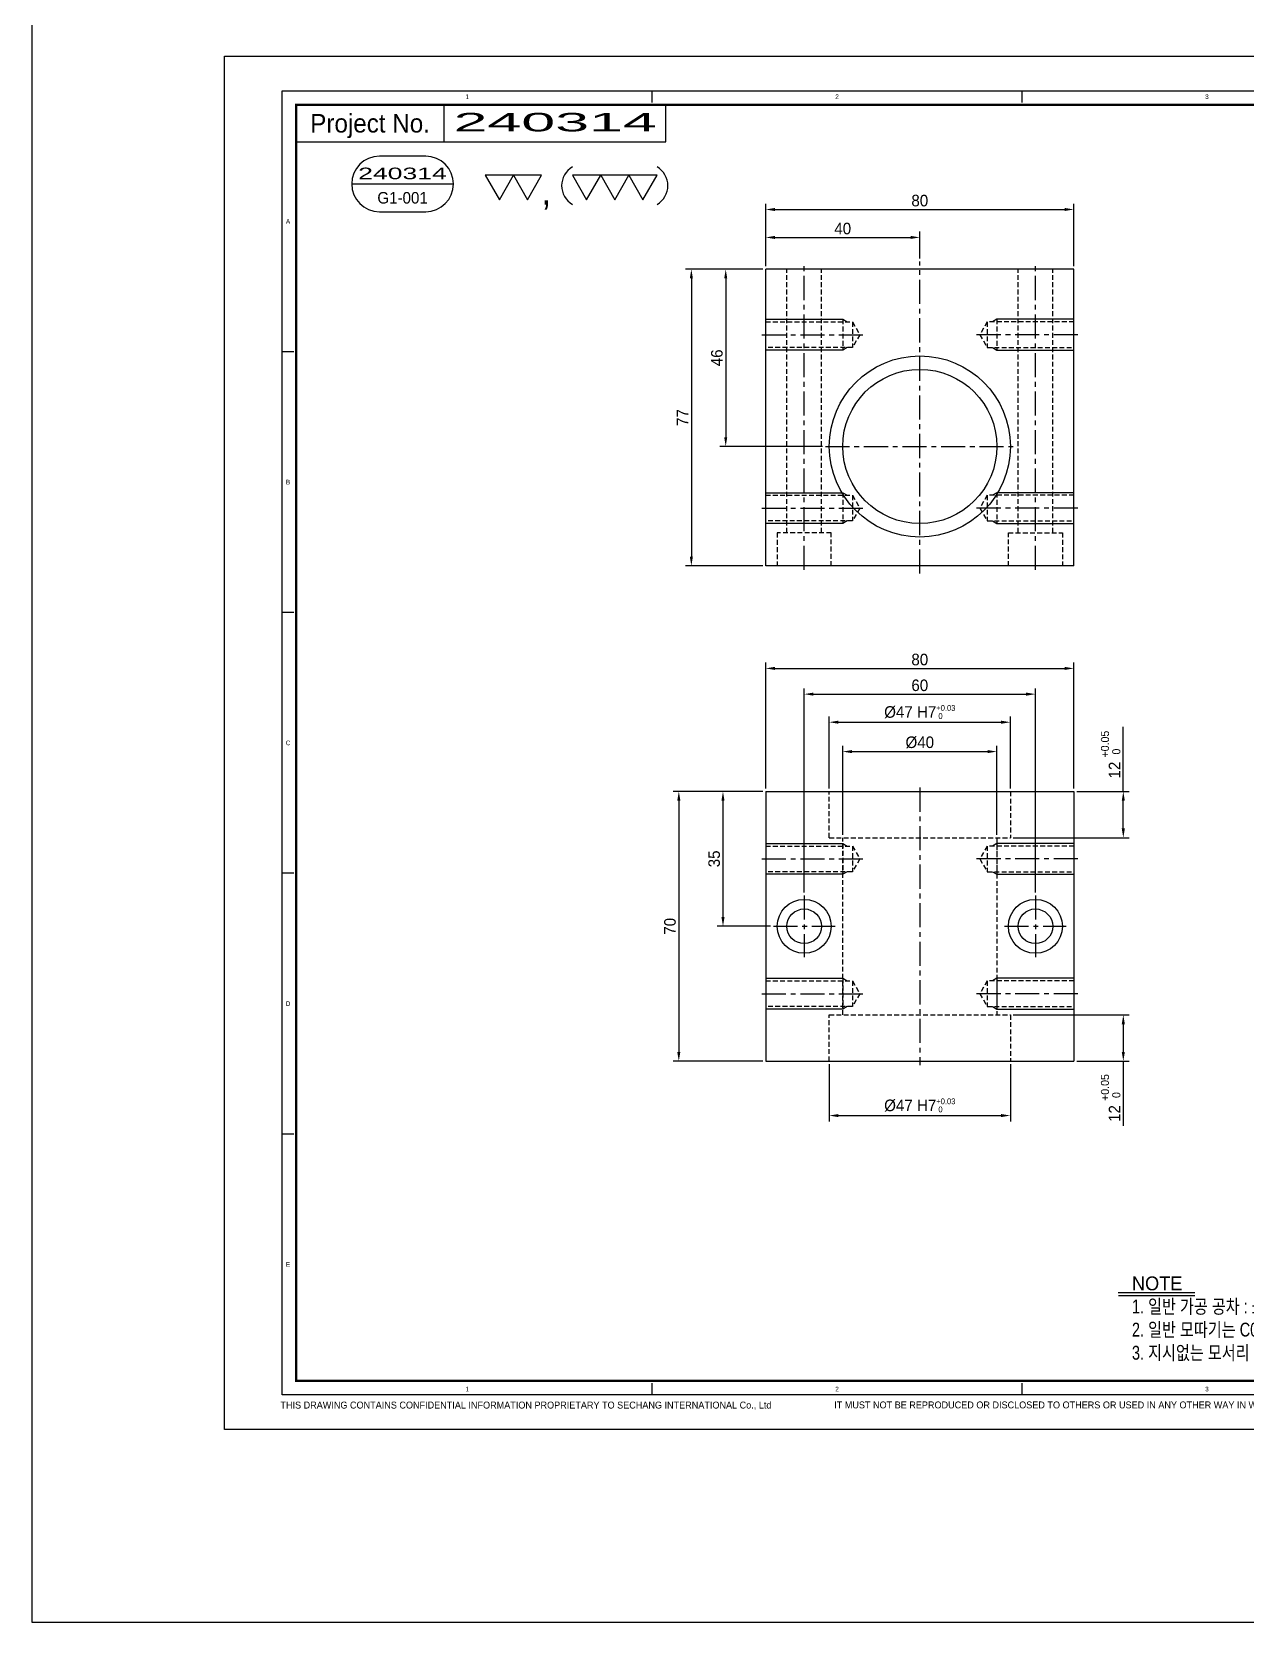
# Model space of a CAD drawing. Header units: inches. Extents: x 0 to 77285, y -118 to 40065.
# Drawn here: x 71242.2 to 71557.7, y 14172.4 to 14585.1 of the extents above; entities that cross this region are included whole.
import ezdxf
from ezdxf.enums import TextEntityAlignment as Align

# ---------------------------------------------------------------- set-up
doc = ezdxf.new("R2010")
doc.units = ezdxf.units.IN
doc.header["$LTSCALE"] = 5
doc.header["$MEASUREMENT"] = 0
for name, pattern in [('CENTER', [2, 1.25, -0.25, 0.25, -0.25]), ('HIDDEN', [0.375, 0.25, -0.125]), ('PHANTOM', [2.5, 1.25, -0.25, 0.25, -0.25, 0.25, -0.25])]:
    doc.linetypes.add(name, pattern=pattern)
for name, color, linetype in [('11', 1, 'CENTER'), ('22', 2, 'HIDDEN'), ('44', 4, 'Continuous'), ('55', 5, 'Continuous'), ('66', 6, 'PHANTOM'), ('77', 40, 'HIDDEN'), ('99', 181, 'Continuous'), ('A', 8, 'Continuous'), ('B', 123, 'Continuous'), ('D', 3, 'Continuous'), ('G', 231, 'Continuous'), ('T', 3, 'Continuous'), ('VV', 1, 'Continuous'), ('Y', 60, 'Continuous')]:
    doc.layers.add(name, color=color, linetype=linetype)
doc.layers.add('33', color=3, linetype='PHANTOM', lineweight=9)
doc.layers.add('88', color=35, linetype='Continuous', lineweight=5)
doc.styles.add('SCI', font='')
doc.styles.get('SCI').set_extended_font_data('Gulim')
doc.dimstyles.new('SCH', dxfattribs={"dimtxt": 2.5, "dimasz": 2, "dimexe": 1.25, "dimexo": 0.625, "dimtad": 1, "dimdec": 8, "dimtxsty": 'SCI', "dimcen": 2.5, "dimclrd": 4, "dimclre": 4, "dimclrt": 7, "dimadec": 8, "dimazin": 2, "dimtfac": 1, "dimtdec": 8, "dimtmove": 0, "dimatfit": 3, "dimfxl": 1, "dimarcsym": 0})

# ---------------------------------------------------------------- blocks, each defined once
blk = doc.blocks.new('J2')
for p, q in [((0, 2.25), (-2.6, 2.25)), ((-2.6, 2.25), (-1.3, 0)), ((-1.3, 0), (0, 2.25)), ((2.6, 2.25), (0, 2.25)), ((0, 2.25), (1.3, 0)), ((1.3, 0), (2.6, 2.25))]:
    blk.add_line(p, q)
blk = doc.blocks.new('J3')
for p, q in [((-3.9, 2.25), (-2.6, 0)), ((-1.3, 2.25), (-3.9, 2.25)), ((-2.6, 0), (-1.3, 2.25)), ((-1.3, 2.25), (0, 0)), ((1.3, 2.25), (-1.3, 2.25)), ((0, 0), (1.3, 2.25)), ((1.3, 2.25), (2.6, 0)), ((3.9, 2.25), (1.3, 2.25)), ((2.6, 0), (3.9, 2.25))]:
    blk.add_line(p, q)
blk = doc.blocks.new('A$C645fd8c3')
at = {"linetype": 'Continuous'}
h = blk.add_hatch(dxfattribs=at)
h.set_pattern_fill('ANSI31', color=5, scale=0.563055, style=0)
h.set_pattern_definition([(45, (-482.600826, -378.99261), (-0.04976753, 0.04976753), [])])
h.paths.add_polyline_path([(259.73, -279.27), (259.73, -276.17), (258.74, -276.17), (256.35, -278.56), (253.96, -276.17), (252.97, -276.17), (252.97, -279.27)])
h.paths.add_polyline_path([(252.97, -279.83), (252.97, -282.93), (259.73, -282.93), (259.73, -279.83)])
at = {"color": 2}
for p, q in [((12.5, -289.5), (12.5, -7.5)), ((12.5, -7.5), (412.5, -7.5)), ((92.5, -10), (92.5, -7.5)), ((172.5, -10), (172.5, -7.5)), ((252.5, -10), (252.5, -7.5)), ((332.5, -10), (332.5, -7.5)), ((412.5, -7.5), (412.5, -289.5)), ((15, -63.9), (12.5, -63.9)), ((412.5, -63.9), (410, -63.9)), ((15, -120.3), (12.5, -120.3)), ((412.5, -120.3), (410, -120.3)), ((15, -176.7), (12.5, -176.7)), ((412.5, -176.7), (410, -176.7)), ((15, -233.1), (12.5, -233.1)), ((412.5, -233.1), (410, -233.1)), ((92.5, -289.5), (92.5, -287)), ((172.5, -289.5), (172.5, -287)), ((252.5, -289.5), (252.5, -287)), ((332.5, -289.5), (332.5, -287)), ((412.5, -289.5), (12.5, -289.5))]:
    blk.add_line(p, q, dxfattribs=at)
at = {"color": 40}
for p, q in [((47.5, -18.5), (47.5, -10.5)), ((95.5, -18.5), (95.5, -10.5))]:
    blk.add_line(p, q, dxfattribs=at)
at = {"color": 7, "linetype": 'Continuous'}
blk.add_line((27.52, -27.62), (49.52, -27.62), dxfattribs=at)
for p, q in [((409.5, -244.5), (249.5, -244.5)), ((249.5, -244.5), (249.5, -251.5)), ((249.5, -286.5), (249.5, -251.5)), ((409.5, -251.5), (249.5, -251.5)), ((409.5, -258.5), (249.5, -258.5)), ((316.5, -258.5), (316.5, -286.5)), ((316.5, -261.5), (274.5, -261.5)), ((316.5, -267), (274.5, -267)), ((415.59, -275.4), (419.2, -275.4))]:
    blk.add_line(p, q)
at = {"color": 3}
for p, q in [((263.5, -251.5), (263.5, -244.5)), ((304.5, -251.5), (304.5, -244.5)), ((345.5, -251.5), (345.5, -244.5)), ((355.5, -251.5), (355.5, -244.5)), ((375.5, -251.5), (375.5, -244.5)), ((263.5, -258.5), (263.5, -251.5)), ((304.5, -258.5), (304.5, -251.5)), ((345.5, -258.5), (345.5, -251.5)), ((355.5, -258.5), (355.5, -251.5)), ((375.5, -258.5), (375.5, -251.5)), ((274.5, -258.5), (274.5, -272.5)), ((288.5, -258.5), (288.5, -272.5)), ((302.5, -258.5), (302.5, -272.5)), ((333.5, -258.5), (333.5, -286.5)), ((274.5, -265.5), (249.5, -265.5)), ((409.58, -265.5), (316.5, -265.5)), ((409.5, -272.5), (249.5, -272.5)), ((409.58, -279.5), (316.5, -279.5))]:
    blk.add_line(p, q, dxfattribs=at)
at = {"color": 5, "linetype": 'Continuous'}
for p, q in [((252.97, -276.17), (252.97, -279.27)), ((253.96, -276.17), (252.97, -276.17)), ((253.96, -276.17), (256.35, -278.56)), ((258.74, -276.17), (256.35, -278.56)), ((259.73, -276.17), (258.74, -276.17)), ((259.73, -279.27), (259.73, -276.17)), ((259.73, -279.27), (252.97, -279.27)), ((252.97, -279.83), (252.97, -282.93)), ((259.73, -279.83), (252.97, -279.83)), ((259.73, -282.93), (259.73, -279.83)), ((252.97, -282.93), (259.73, -282.93))]:
    blk.add_line(p, q, dxfattribs=at)
at = {"color": 40, "const_width": 0.5}
blk.add_lwpolyline([(15.5, -286.5), (15.5, -10.5), (409.5, -10.5), (409.5, -286.5)], close=True, dxfattribs=at)
at = {"color": 40}
blk.add_lwpolyline([(15.5, -18.5), (95.5, -18.5)], dxfattribs=at)
blk.add_lwpolyline([(33.52, -21.62, 1), (33.52, -33.62), (43.52, -33.62, 1), (43.52, -21.62)], format="xyb", close=True)
at = {"const_width": 0.257}
blk.add_lwpolyline([(193.31, -268.04), (209.91, -268.04)], dxfattribs=at)
at = {"color": 3}
blk.add_lwpolyline([(193.31, -267.35), (209.91, -267.35)], dxfattribs=at)
for centre, start, end in [((77.61, -27.99), 120, 240), ((91.22, -27.99), 300, 60)]:
    blk.add_arc(centre, 4.69, start, end)
at = {"layer": '11'}
blk.add_line((415.59, -276.4), (419.2, -276.4), dxfattribs=at)
at = {"layer": '22'}
blk.add_line((415.59, -277.4), (419.2, -277.4), dxfattribs=at)
at = {"layer": '33'}
blk.add_line((415.59, -278.4), (419.2, -278.4), dxfattribs=at)
at = {"layer": '44'}
blk.add_line((415.59, -279.4), (419.2, -279.4), dxfattribs=at)
at = {"layer": '55'}
blk.add_line((415.59, -280.4), (419.2, -280.4), dxfattribs=at)
at = {"layer": '66'}
blk.add_line((415.59, -281.4), (419.2, -281.4), dxfattribs=at)
at = {"layer": '77'}
blk.add_line((415.59, -282.4), (419.2, -282.4), dxfattribs=at)
at = {"layer": '88'}
blk.add_line((415.59, -283.4), (419.2, -283.4), dxfattribs=at)
at = {"layer": '99'}
blk.add_line((415.59, -284.4), (419.2, -284.4), dxfattribs=at)
at = {"layer": 'A'}
blk.add_line((415.59, -285.4), (419.2, -285.4), dxfattribs=at)
at = {"layer": 'B'}
blk.add_line((415.59, -286.4), (419.2, -286.4), dxfattribs=at)
at = {"layer": 'D'}
blk.add_line((415.59, -287.4), (419.2, -287.4), dxfattribs=at)
at = {"layer": 'Defpoints', "color": 1}
blk.add_lwpolyline([(0, -297), (0, 0), (420, 0), (420, -297)], close=True, dxfattribs=at)
at = {"layer": 'G'}
blk.add_line((415.59, -288.4), (419.2, -288.4), dxfattribs=at)
at = {"layer": 'T'}
for p, q in [((394.5, -272.5), (394.5, -286.5)), ((415.59, -289.4), (419.2, -289.4))]:
    blk.add_line(p, q, dxfattribs=at)
at = {"layer": 'VV'}
blk.add_line((415.59, -291.4), (419.2, -291.4), dxfattribs=at)
at = {"layer": 'Y'}
blk.add_line((415.59, -290.4), (419.2, -290.4), dxfattribs=at)
at = {"xscale": 2.34375, "yscale": 2.34375, "zscale": 2.34375}
for name, p in [('J2', (62.5, -31.03)), ('J3', (84.42, -31.03))]:
    blk.add_blockref(name, p, dxfattribs=at)
at = {"color": 2, "style": 'SCI'}
for s, p in [('1', (52.5, -8.75)), ('2', (132.5, -8.75)), ('3', (212.5, -8.75)), ('4', (292.5, -8.75)), ('5', (372.5, -8.75)), ('A', (13.75, -35.7)), ('A', (411.25, -35.7)), ('B', (13.75, -92.1)), ('B', (411.25, -92.1)), ('C', (13.75, -148.5)), ('C', (411.25, -148.5)), ('D', (13.75, -204.9)), ('D', (411.25, -204.9)), ('E', (13.75, -261.3)), ('E', (411.25, -261.3)), ('E', (411.25, -261.3)), ('1', (52.5, -288.25)), ('2', (132.5, -288.25)), ('3', (212.5, -288.25)), ('4', (292.5, -288.25)), ('5', (372.5, -288.25))]:
    blk.add_text(s, height=1, dxfattribs=at).set_placement(p, align=Align.MIDDLE_CENTER)
at = {"style": 'SCI'}
for s, height, p in [('Project No.', 4, (31.5, -14.5)), (',', 5.86, (69.61, -29.14)), ('NO.', 2.308, (256.5, -255)), ('DESCRIPTION', 2.3077, (284, -255)), ('SPECIFICATION', 2.3077, (325, -255)), ("Q'TY", 2.308, (350.5, -255)), ('MATAL', 2.308, (365.5, -255)), ('REMAPK', 2.308, (392.5, -255)), ('DESIGN', 1.731, (281.5, -260)), ('CHECK', 1.731, (295.5, -260)), ('APPROVE', 1.731, (309.5, -260)), ('이경중', 2.308, (282, -264.44)), ('-', 2.31, (295.5, -264.25)), ('-', 2.31, (309.5, -264.25)), ('0', 0.6, (414.6, -275.37)), ('세 창  인 터 내 쇼 날 (주)', 3.0296, (288.44, -277.82)), ('Sechang  International  Co.,Ltd.', 2.0198, (288.72, -281.87))]:
    blk.add_text(s, height=height, dxfattribs=at).set_placement(p, align=Align.MIDDLE_CENTER)
for s, height, p in [('CUSTOMER', 1.731, (250.65, -260)), ('Sub Name', 1.731, (317.5, -260)), ('Project No.', 1.7308, (250.5, -267)), ('Project Name', 1.7308, (317.5, -267)), ('DWG. No.', 1.731, (317.5, -274)), ('SCALE', 1.731, (395.5, -274)), ('REF. No.', 1.731, (317.5, -281)), ('REV.', 1.731, (395.5, -281))]:
    blk.add_text(s, height=height, dxfattribs=at).set_placement(p, align=Align.MIDDLE_LEFT)
at = {"color": 40, "style": 'SCI'}
for s, height, p in [('-', 2.31, (295.5, -269.75)), ('-', 2.31, (309.5, -269.75)), ('1/', 2.308, (400.15, -277.29))]:
    blk.add_text(s, height=height, dxfattribs=at).set_placement(p, align=Align.MIDDLE_CENTER)
at = {"color": 3, "linetype": 'Continuous', "style": 'SCI'}
for s, p in [('THIS DRAWING CONTAINS CONFIDENTIAL INFORMATION PROPRIETARY TO SECHANG INTERNATIONAL Co., Ltd  ', (12.11, -292.46)), ('IT MUST NOT BE REPRODUCED OR DISCLOSED TO OTHERS OR USED IN ANY OTHER WAY IN WHOLE OR PART EXCEPT AN AUTHORIZED IN WRITING BY SECHANG INTERNATIONAL Co., Ltd.', (131.88, -292.43))]:
    blk.add_text(s, height=1.5, dxfattribs=at).set_placement(p)
at = {"color": 2, "style": 'SCI'}
blk.add_text('A3', height=3, dxfattribs=at).set_placement((419.05, -296.11), align=Align.BOTTOM_RIGHT)
at = {"color": 40, "insert": (196.28, -263.89), "char_height": 3, "attachment_point": 1, "style": 'SCI'}
blk.add_mtext_dynamic_manual_height_columns('NOTE{\\W0.8;\\P1. 일반 가공 공차 : %%P0.05로 할 것.\\P2. 일반 모따기는 C0.5~1로 할 것.\\P3. 지시없는 모서리 R1.0로 할 것.}', width=205.982, gutter_width=1.29, heights=[0], dxfattribs=at)
at = {"layer": '11', "style": 'SCI'}
blk.add_text('11', height=0.6, dxfattribs=at).set_placement((414.6, -276.37), align=Align.MIDDLE_CENTER)
at = {"layer": '22', "style": 'SCI'}
blk.add_text('22', height=0.6, dxfattribs=at).set_placement((414.6, -277.37), align=Align.MIDDLE_CENTER)
at = {"layer": '33', "style": 'SCI'}
blk.add_text('33', height=0.6, dxfattribs=at).set_placement((414.6, -278.37), align=Align.MIDDLE_CENTER)
at = {"layer": '44', "style": 'SCI'}
blk.add_text('44', height=0.6, dxfattribs=at).set_placement((414.6, -279.37), align=Align.MIDDLE_CENTER)
at = {"layer": '55', "style": 'SCI'}
blk.add_text('55', height=0.6, dxfattribs=at).set_placement((414.6, -280.37), align=Align.MIDDLE_CENTER)
at = {"layer": '66', "style": 'SCI'}
blk.add_text('66', height=0.6, dxfattribs=at).set_placement((414.6, -281.37), align=Align.MIDDLE_CENTER)
at = {"layer": '77', "style": 'SCI'}
blk.add_text('77', height=0.6, dxfattribs=at).set_placement((414.6, -282.37), align=Align.MIDDLE_CENTER)
at = {"layer": '88', "style": 'SCI'}
blk.add_text('88', height=0.6, dxfattribs=at).set_placement((414.6, -283.37), align=Align.MIDDLE_CENTER)
at = {"layer": '99', "style": 'SCI'}
blk.add_text('99', height=0.6, dxfattribs=at).set_placement((414.6, -284.37), align=Align.MIDDLE_CENTER)
at = {"layer": 'A', "style": 'SCI'}
blk.add_text('A', height=0.6, dxfattribs=at).set_placement((414.6, -285.37), align=Align.MIDDLE_CENTER)
at = {"layer": 'B', "style": 'SCI'}
blk.add_text('B', height=0.6, dxfattribs=at).set_placement((414.6, -286.37), align=Align.MIDDLE_CENTER)
at = {"layer": 'D', "style": 'SCI'}
blk.add_text('D', height=0.6, dxfattribs=at).set_placement((414.6, -287.37), align=Align.MIDDLE_CENTER)
at = {"layer": 'G', "style": 'SCI'}
blk.add_text('G', height=0.6, dxfattribs=at).set_placement((414.6, -288.37), align=Align.MIDDLE_CENTER)
at = {"layer": 'T', "style": 'SCI'}
blk.add_text('T', height=0.6, dxfattribs=at).set_placement((414.6, -289.37), align=Align.MIDDLE_CENTER)
at = {"layer": 'VV', "style": 'SCI'}
blk.add_text('V', height=0.6, dxfattribs=at).set_placement((414.6, -291.37), align=Align.MIDDLE_CENTER)
at = {"layer": 'Y', "style": 'SCI'}
blk.add_text('Y', height=0.6, dxfattribs=at).set_placement((414.6, -290.37), align=Align.MIDDLE_CENTER)
blk = doc.blocks.new('A$Cd3e62e37')
for p, q in [((-10, 35), (70, 35)), ((-10, 35), (-10, -35)), ((70, 35), (70, -35)), ((-10, -35), (70, -35))]:
    blk.add_line(p, q)
for centre, radius in [((0, 0), 7), ((0, 0), 4.5), ((60, 0), 7), ((60, 0), 4.5)]:
    blk.add_circle(centre, radius)
at = {"layer": '11'}
for p, q in [((30, 36), (30, -36)), ((-11, 17.5), (15.42, 17.5)), ((71, 17.5), (44.58, 17.5)), ((0, 8), (0, -8)), ((60, 8), (60, -8)), ((-8, 0), (8, 0)), ((52, 0), (68, 0)), ((-11, -17.5), (15.42, -17.5)), ((71, -17.5), (44.58, -17.5))]:
    blk.add_line(p, q, dxfattribs=at)
at = {"layer": '22'}
for p, q in [((6.5, 23), (6.5, 35)), ((53.5, 35), (53.5, 23)), ((-10, 20.82), (12.5, 20.82)), ((6.5, 23), (53.5, 23)), ((10, -23), (10, 23)), ((10, 21.5), (10, 13.5)), ((12.5, 20.82), (14.42, 17.5)), ((12.5, 20.82), (12.5, 14.18)), ((47.5, 20.82), (45.58, 17.5)), ((70, 20.82), (47.5, 20.82)), ((47.5, 20.82), (47.5, 14.18)), ((50, 23), (50, -23)), ((50, 21.5), (50, 13.5)), ((14.42, 17.5), (12.5, 14.18)), ((45.58, 17.5), (47.5, 14.18)), ((12.5, 14.18), (-10, 14.18)), ((47.5, 14.18), (70, 14.18)), ((-10, -14.18), (12.5, -14.18)), ((10, -13.5), (10, -21.5)), ((12.5, -14.18), (14.42, -17.5)), ((12.5, -14.18), (12.5, -20.82)), ((47.5, -14.18), (45.58, -17.5)), ((70, -14.18), (47.5, -14.18)), ((47.5, -14.18), (47.5, -20.82)), ((50, -13.5), (50, -21.5)), ((14.42, -17.5), (12.5, -20.82)), ((45.58, -17.5), (47.5, -20.82)), ((12.5, -20.82), (-10, -20.82)), ((6.5, -23), (53.5, -23)), ((6.5, -35), (6.5, -23)), ((47.5, -20.82), (70, -20.82)), ((53.5, -23), (53.5, -35))]:
    blk.add_line(p, q, dxfattribs=at)
at = {"layer": 'T'}
for p, q in [((-10, 21.5), (10, 21.5)), ((10, 21.5), (11.17, 20.82)), ((50, 21.5), (48.83, 20.82)), ((70, 21.5), (50, 21.5)), ((10, 13.5), (-10, 13.5)), ((11.17, 14.18), (10, 13.5)), ((48.83, 14.18), (50, 13.5)), ((50, 13.5), (70, 13.5)), ((-10, -13.5), (10, -13.5)), ((10, -13.5), (11.17, -14.18)), ((50, -13.5), (48.83, -14.18)), ((70, -13.5), (50, -13.5)), ((10, -21.5), (-10, -21.5)), ((11.17, -20.82), (10, -21.5)), ((48.83, -20.82), (50, -21.5)), ((50, -21.5), (70, -21.5))]:
    blk.add_line(p, q, dxfattribs=at)
blk = doc.blocks.new('A$Cc528135c')
for p, q in [((40, 46), (-40, 46)), ((-40, -31), (-40, 46)), ((40, -31), (40, 46)), ((40, -31), (-40, -31))]:
    blk.add_line(p, q)
for radius in [23.5, 20]:
    blk.add_circle((0, 0), radius)
at = {"layer": '11'}
for p, q in [((-30, -32), (-30, 47)), ((0, -33), (0, 48)), ((30, -32), (30, 47)), ((-41, 29), (-14.58, 29)), ((41, 29), (14.58, 29)), ((-24.5, 0), (24.5, 0)), ((-41, -16), (-14.58, -16)), ((41, -16), (14.58, -16))]:
    blk.add_line(p, q, dxfattribs=at)
at = {"layer": '22'}
for p, q in [((-34.5, -22.4), (-34.5, 46)), ((-25.5, -22.4), (-25.5, 46)), ((25.5, -22.4), (25.5, 46)), ((34.5, -22.4), (34.5, 46)), ((-40, 32.32), (-17.5, 32.32)), ((-20, 33), (-20, 25)), ((-17.5, 32.32), (-15.58, 29)), ((-17.5, 32.32), (-17.5, 25.68)), ((-15.58, 29), (-17.5, 25.68)), ((17.5, 32.32), (15.58, 29)), ((15.58, 29), (17.5, 25.68)), ((40, 32.32), (17.5, 32.32)), ((17.5, 32.32), (17.5, 25.68)), ((20, 33), (20, 25)), ((-17.5, 25.68), (-40, 25.68)), ((17.5, 25.68), (40, 25.68)), ((-20, -12), (-20, -20)), ((20, -12), (20, -20)), ((-40, -12.68), (-17.5, -12.68)), ((-17.5, -12.68), (-15.58, -16)), ((-17.5, -12.68), (-17.5, -19.32)), ((-15.58, -16), (-17.5, -19.32)), ((17.5, -12.68), (15.58, -16)), ((15.58, -16), (17.5, -19.32)), ((40, -12.68), (17.5, -12.68)), ((17.5, -12.68), (17.5, -19.32)), ((-17.5, -19.32), (-40, -19.32)), ((17.5, -19.32), (40, -19.32)), ((-23, -22.4), (-37, -22.4)), ((-37, -22.4), (-37, -31)), ((-23, -31), (-23, -22.4)), ((23, -31), (23, -22.4)), ((23, -22.4), (37, -22.4)), ((37, -22.4), (37, -31))]:
    blk.add_line(p, q, dxfattribs=at)
at = {"layer": 'T'}
for p, q in [((-40, 33), (-20, 33)), ((-20, 33), (-18.83, 32.32)), ((20, 33), (18.83, 32.32)), ((40, 33), (20, 33)), ((-20, 25), (-40, 25)), ((-18.83, 25.68), (-20, 25)), ((18.83, 25.68), (20, 25)), ((20, 25), (40, 25)), ((-40, -12), (-20, -12)), ((-20, -12), (-18.83, -12.68)), ((20, -12), (18.83, -12.68)), ((40, -12), (20, -12)), ((-20, -20), (-40, -20)), ((-18.83, -19.32), (-20, -20)), ((18.83, -19.32), (20, -20)), ((20, -20), (40, -20))]:
    blk.add_line(p, q, dxfattribs=at)
blk = doc.blocks.new('*D1439')
at = {"color": 4, "lineweight": -2, "transparency": 16777216}
for p, q in [((71432.72, 14524.24), (71432.72, 14533.24)), ((71472.72, 14526.24), (71472.72, 14533.24)), ((71435.12, 14531.74), (71470.32, 14531.74))]:
    blk.add_line(p, q, dxfattribs=at)
at = {"color": 4, "transparency": 16777216}
for points in [[(71435.12, 14532.14), (71435.12, 14531.34), (71432.72, 14531.74)], [(71470.32, 14532.14), (71470.32, 14531.34), (71472.72, 14531.74)]]:
    blk.add_solid(points, dxfattribs=at)
at = {"layer": 'Defpoints', "color": 0, "transparency": 16777216}
for p in [(71472.72, 14531.74), (71472.72, 14525.49), (71432.72, 14523.49)]:
    blk.add_point(p, dxfattribs=at)
at = {"color": 7, "transparency": 16777216, "insert": (71452.72, 14534.03), "char_height": 3, "attachment_point": 5, "style": 'SCI'}
blk.add_mtext('40', dxfattribs=at)
blk = doc.blocks.new('*D1440')
at = {"color": 4, "lineweight": -2, "transparency": 16777216}
for p, q in [((71432.72, 14524.24), (71432.72, 14540.49)), ((71435.12, 14538.99), (71510.32, 14538.99)), ((71512.72, 14524.24), (71512.72, 14540.49))]:
    blk.add_line(p, q, dxfattribs=at)
at = {"color": 4, "transparency": 16777216}
for points in [[(71435.12, 14539.39), (71435.12, 14538.59), (71432.72, 14538.99)], [(71510.32, 14539.39), (71510.32, 14538.59), (71512.72, 14538.99)]]:
    blk.add_solid(points, dxfattribs=at)
at = {"layer": 'Defpoints', "color": 0, "transparency": 16777216}
for p in [(71512.72, 14538.99), (71432.72, 14523.49), (71512.72, 14523.49)]:
    blk.add_point(p, dxfattribs=at)
at = {"color": 7, "transparency": 16777216, "insert": (71472.72, 14541.28), "char_height": 3, "attachment_point": 5, "style": 'SCI'}
blk.add_mtext('80', dxfattribs=at)
blk = doc.blocks.new('*D1441')
at = {"color": 4, "lineweight": -2, "transparency": 16777216}
for p, q in [((71431.97, 14523.49), (71420.85, 14523.49)), ((71422.35, 14521.09), (71422.35, 14479.89)), ((71447.47, 14477.49), (71420.85, 14477.49))]:
    blk.add_line(p, q, dxfattribs=at)
at = {"color": 4, "transparency": 16777216}
for points in [[(71421.95, 14521.09), (71422.75, 14521.09), (71422.35, 14523.49)], [(71421.95, 14479.89), (71422.75, 14479.89), (71422.35, 14477.49)]]:
    blk.add_solid(points, dxfattribs=at)
at = {"layer": 'Defpoints', "color": 0, "transparency": 16777216}
for p in [(71432.72, 14523.49), (71422.35, 14477.49), (71448.22, 14477.49)]:
    blk.add_point(p, dxfattribs=at)
at = {"color": 7, "transparency": 16777216, "insert": (71420.06, 14500.49), "char_height": 3, "attachment_point": 5, "rotation": 90, "style": 'SCI'}
blk.add_mtext('46', dxfattribs=at)
blk = doc.blocks.new('*D1442')
at = {"color": 4, "lineweight": -2, "transparency": 16777216}
for p, q in [((71431.97, 14523.49), (71411.93, 14523.49)), ((71413.43, 14521.09), (71413.43, 14448.89)), ((71431.97, 14446.49), (71411.93, 14446.49))]:
    blk.add_line(p, q, dxfattribs=at)
at = {"color": 4, "transparency": 16777216}
for points in [[(71413.03, 14521.09), (71413.83, 14521.09), (71413.43, 14523.49)], [(71413.03, 14448.89), (71413.83, 14448.89), (71413.43, 14446.49)]]:
    blk.add_solid(points, dxfattribs=at)
at = {"layer": 'Defpoints', "color": 0, "transparency": 16777216}
for p in [(71432.72, 14523.49), (71413.43, 14446.49), (71432.72, 14446.49)]:
    blk.add_point(p, dxfattribs=at)
at = {"color": 7, "transparency": 16777216, "insert": (71411.14, 14484.99), "char_height": 3, "attachment_point": 5, "rotation": 90, "style": 'SCI'}
blk.add_mtext('77', dxfattribs=at)
blk = doc.blocks.new('*D1443')
at = {"color": 4, "lineweight": -2, "transparency": 16777216}
for p, q in [((71431.97, 14387.96), (71420.14, 14387.96)), ((71421.64, 14385.56), (71421.64, 14355.36)), ((71433.97, 14352.96), (71420.14, 14352.96))]:
    blk.add_line(p, q, dxfattribs=at)
at = {"color": 4, "transparency": 16777216}
for points in [[(71421.24, 14385.56), (71422.04, 14385.56), (71421.64, 14387.96)], [(71421.24, 14355.36), (71422.04, 14355.36), (71421.64, 14352.96)]]:
    blk.add_solid(points, dxfattribs=at)
at = {"layer": 'Defpoints', "color": 0, "transparency": 16777216}
for p in [(71432.72, 14387.96), (71421.64, 14352.96), (71434.72, 14352.96)]:
    blk.add_point(p, dxfattribs=at)
at = {"color": 7, "transparency": 16777216, "insert": (71419.36, 14370.46), "char_height": 3, "attachment_point": 5, "rotation": 90, "style": 'SCI'}
blk.add_mtext('35', dxfattribs=at)
blk = doc.blocks.new('*D1444')
at = {"color": 4, "lineweight": -2, "transparency": 16777216}
for p, q in [((71431.97, 14387.96), (71408.68, 14387.96)), ((71410.18, 14385.56), (71410.18, 14320.36)), ((71431.97, 14317.96), (71408.68, 14317.96))]:
    blk.add_line(p, q, dxfattribs=at)
at = {"color": 4, "transparency": 16777216}
for points in [[(71409.78, 14385.56), (71410.58, 14385.56), (71410.18, 14387.96)], [(71409.78, 14320.36), (71410.58, 14320.36), (71410.18, 14317.96)]]:
    blk.add_solid(points, dxfattribs=at)
at = {"layer": 'Defpoints', "color": 0, "transparency": 16777216}
for p in [(71432.72, 14387.96), (71410.18, 14317.96), (71432.72, 14317.96)]:
    blk.add_point(p, dxfattribs=at)
at = {"color": 7, "transparency": 16777216, "insert": (71407.89, 14352.96), "char_height": 3, "attachment_point": 5, "rotation": 90, "style": 'SCI'}
blk.add_mtext('70', dxfattribs=at)
blk = doc.blocks.new('*D1445')
at = {"color": 4, "lineweight": -2, "transparency": 16777216}
for p, q in [((71452.72, 14376.71), (71452.72, 14399.8)), ((71455.12, 14398.3), (71490.32, 14398.3)), ((71492.72, 14376.71), (71492.72, 14399.8))]:
    blk.add_line(p, q, dxfattribs=at)
at = {"color": 4, "transparency": 16777216}
for points in [[(71455.12, 14398.7), (71455.12, 14397.9), (71452.72, 14398.3)], [(71490.32, 14398.7), (71490.32, 14397.9), (71492.72, 14398.3)]]:
    blk.add_solid(points, dxfattribs=at)
at = {"layer": 'Defpoints', "color": 0, "transparency": 16777216}
for p in [(71492.72, 14398.3), (71452.72, 14375.96), (71492.72, 14375.96)]:
    blk.add_point(p, dxfattribs=at)
at = {"color": 7, "transparency": 16777216, "insert": (71472.72, 14400.67), "char_height": 3, "attachment_point": 5, "style": 'SCI'}
blk.add_mtext('%%C40', dxfattribs=at)
blk = doc.blocks.new('*D1446')
at = {"color": 4, "lineweight": -2, "transparency": 16777216}
for p, q in [((71449.22, 14388.71), (71449.22, 14407.43)), ((71451.62, 14405.93), (71493.82, 14405.93)), ((71496.22, 14388.71), (71496.22, 14407.43))]:
    blk.add_line(p, q, dxfattribs=at)
at = {"color": 4, "transparency": 16777216}
for points in [[(71451.62, 14406.33), (71451.62, 14405.53), (71449.22, 14405.93)], [(71493.82, 14406.33), (71493.82, 14405.53), (71496.22, 14405.93)]]:
    blk.add_solid(points, dxfattribs=at)
at = {"layer": 'Defpoints', "color": 0, "transparency": 16777216}
for p in [(71496.22, 14405.93), (71449.22, 14387.96), (71496.22, 14387.96)]:
    blk.add_point(p, dxfattribs=at)
at = {"color": 7, "transparency": 16777216, "insert": (71472.72, 14408.58), "char_height": 3, "attachment_point": 5, "style": 'SCI'}
blk.add_mtext('\\A1;%%C47{\\H1.00x; H7{\\H0.5x;\\S+0.03^  0;}}', dxfattribs=at)
blk = doc.blocks.new('*D1447')
at = {"color": 4, "lineweight": -2, "transparency": 16777216}
for p, q in [((71442.72, 14361.71), (71442.72, 14414.71)), ((71445.12, 14413.21), (71500.32, 14413.21)), ((71502.72, 14361.71), (71502.72, 14414.71))]:
    blk.add_line(p, q, dxfattribs=at)
at = {"color": 4, "transparency": 16777216}
for points in [[(71445.12, 14413.61), (71445.12, 14412.81), (71442.72, 14413.21)], [(71500.32, 14413.61), (71500.32, 14412.81), (71502.72, 14413.21)]]:
    blk.add_solid(points, dxfattribs=at)
at = {"layer": 'Defpoints', "color": 0, "transparency": 16777216}
for p in [(71502.72, 14413.21), (71442.72, 14360.96), (71502.72, 14360.96)]:
    blk.add_point(p, dxfattribs=at)
at = {"color": 7, "transparency": 16777216, "insert": (71472.72, 14415.49), "char_height": 3, "attachment_point": 5, "style": 'SCI'}
blk.add_mtext('60', dxfattribs=at)
blk = doc.blocks.new('*D1448')
at = {"color": 4, "lineweight": -2, "transparency": 16777216}
for p, q in [((71432.72, 14388.71), (71432.72, 14421.39)), ((71512.72, 14388.71), (71512.72, 14421.39)), ((71435.12, 14419.89), (71510.32, 14419.89))]:
    blk.add_line(p, q, dxfattribs=at)
at = {"color": 4, "transparency": 16777216}
for points in [[(71435.12, 14420.29), (71435.12, 14419.49), (71432.72, 14419.89)], [(71510.32, 14420.29), (71510.32, 14419.49), (71512.72, 14419.89)]]:
    blk.add_solid(points, dxfattribs=at)
at = {"layer": 'Defpoints', "color": 0, "transparency": 16777216}
for p in [(71512.72, 14419.89), (71432.72, 14387.96), (71512.72, 14387.96)]:
    blk.add_point(p, dxfattribs=at)
at = {"color": 7, "transparency": 16777216, "insert": (71472.72, 14422.18), "char_height": 3, "attachment_point": 5, "style": 'SCI'}
blk.add_mtext('80', dxfattribs=at)
blk = doc.blocks.new('*D1449')
at = {"color": 4, "lineweight": -2, "transparency": 16777216}
for p, q in [((71449.22, 14317.21), (71449.22, 14302.34)), ((71496.22, 14317.21), (71496.22, 14302.34)), ((71451.62, 14303.84), (71493.82, 14303.84))]:
    blk.add_line(p, q, dxfattribs=at)
at = {"color": 4, "transparency": 16777216}
for points in [[(71451.62, 14304.24), (71451.62, 14303.44), (71449.22, 14303.84)], [(71493.82, 14304.24), (71493.82, 14303.44), (71496.22, 14303.84)]]:
    blk.add_solid(points, dxfattribs=at)
at = {"layer": 'Defpoints', "color": 0, "transparency": 16777216}
for p in [(71449.22, 14317.96), (71496.22, 14317.96), (71496.22, 14303.84)]:
    blk.add_point(p, dxfattribs=at)
at = {"color": 7, "transparency": 16777216, "insert": (71472.72, 14306.49), "char_height": 3, "attachment_point": 5, "style": 'SCI'}
blk.add_mtext('\\A1;%%C47{\\H1.00x; H7{\\H0.5x;\\S+0.03^  0;}}', dxfattribs=at)
blk = doc.blocks.new('*D1450')
at = {"color": 4, "lineweight": -2, "transparency": 16777216}
for p, q in [((71525.54, 14387.96), (71525.54, 14404.69)), ((71513.47, 14387.96), (71527.04, 14387.96)), ((71525.54, 14378.36), (71525.54, 14385.56)), ((71496.97, 14375.96), (71527.04, 14375.96))]:
    blk.add_line(p, q, dxfattribs=at)
at = {"color": 4, "transparency": 16777216}
for points in [[(71525.14, 14385.56), (71525.94, 14385.56), (71525.54, 14387.96)], [(71525.14, 14378.36), (71525.94, 14378.36), (71525.54, 14375.96)]]:
    blk.add_solid(points, dxfattribs=at)
at = {"layer": 'Defpoints', "color": 0, "transparency": 16777216}
for p in [(71512.72, 14387.96), (71525.54, 14387.96), (71496.22, 14375.96)]:
    blk.add_point(p, dxfattribs=at)
at = {"color": 7, "transparency": 16777216, "insert": (71522.25, 14397.52), "char_height": 3, "attachment_point": 5, "rotation": 90, "style": 'SCI'}
blk.add_mtext('12 {\\H0.7x;\\S+0.05^  0;}', dxfattribs=at)
blk = doc.blocks.new('*D1451')
at = {"color": 4, "lineweight": -2, "transparency": 16777216}
for p, q in [((71496.97, 14329.96), (71527.04, 14329.96)), ((71525.54, 14327.56), (71525.54, 14320.36)), ((71513.47, 14317.96), (71527.04, 14317.96)), ((71525.54, 14317.96), (71525.54, 14301.22))]:
    blk.add_line(p, q, dxfattribs=at)
at = {"color": 4, "transparency": 16777216}
for points in [[(71525.14, 14327.56), (71525.94, 14327.56), (71525.54, 14329.96)], [(71525.14, 14320.36), (71525.94, 14320.36), (71525.54, 14317.96)]]:
    blk.add_solid(points, dxfattribs=at)
at = {"layer": 'Defpoints', "color": 0, "transparency": 16777216}
for p in [(71496.22, 14329.96), (71512.72, 14317.96), (71525.54, 14317.96)]:
    blk.add_point(p, dxfattribs=at)
at = {"color": 7, "transparency": 16777216, "insert": (71522.25, 14308.39), "char_height": 3, "attachment_point": 5, "rotation": 90, "style": 'SCI'}
blk.add_mtext('12 {\\H0.7x;\\S+0.05^  0;} ', dxfattribs=at)

msp = doc.modelspace()

# ---------------------------------------------------------------- linework, layer by layer
msp.add_lwpolyline([(71242.24907534, 14172.36122668), (74806.80795919, 14172.36122668), (74806.80795919, 16728.32370971), (71242.24907534, 16728.32370971)], close=True)

# ---------------------------------------------------------------- block references
at = {"color": 3, "xscale": 1.2, "yscale": 1.2, "zscale": 1.2}
msp.add_blockref('A$C645fd8c3', (71292.24907534, 14578.76122668), dxfattribs=at)
for name, p in [('A$Cc528135c', (71472.72477471, 14477.49207917)), ('A$Cd3e62e37', (71442.72477471, 14352.9571354))]:
    msp.add_blockref(name, p)

# ---------------------------------------------------------------- texts
at = {"style": 'SCI'}
for height, width, p, p2 in [(4.8, 2.339307, (71351.71219249, 14559.26058961), (71404.46154402, 14559.26058961)), (3, 1.63101, (71326.95688215, 14546.85180702), (71349.94304986, 14546.85180702))]:
    msp.add_text('240314', height=height, dxfattribs=dict(at, width=width)).set_placement(p, p2, align=Align.FIT)
msp.add_text('G1-001', height=3, dxfattribs=at).set_placement((71338.47772704, 14542.01796815), align=Align.MIDDLE_CENTER)

# ---------------------------------------------------------------- dimensions: what is measured, and where the dimension line sits
for base, p1, p2, picture, middle in [((71512.724774715, 14538.987557448), (71432.724774715, 14523.4920791709), (71512.724774715, 14523.4920791709), '*D1440', (71472.724774715, 14541.2755068488)), ((71472.724774715, 14531.7370638765), (71432.724774715, 14523.4920791709), (71472.724774715, 14525.4920791709), '*D1439', (71452.724774715, 14534.0270106142)), ((71512.724774715, 14419.8880773891), (71432.724774715, 14387.9571353962), (71512.724774715, 14387.9571353962), '*D1448', (71472.724774715, 14422.1760267899)), ((71502.7247747149, 14413.2063325327), (71442.7247747148, 14360.9571353962), (71502.7247747149, 14360.9571353962), '*D1447', (71472.7247747149, 14415.4942819335))]:
    dim = msp.add_linear_dim(base=base, p1=p1, p2=p2, dimstyle='SCH', override={"dimscale": 1.2})
    dim.commit()
    dim.dimension.update_dxf_attribs({"geometry": picture, "text_midpoint": middle})
for base, p1, p2, picture, middle in [((71413.428650708, 14446.4920791709), (71432.724774715, 14523.4920791709), (71432.724774715, 14446.4920791709), '*D1442', (71411.1407013072, 14484.9920791709)), ((71422.3464557496, 14477.4920791709), (71432.724774715, 14523.4920791709), (71448.224774715, 14477.4920791709), '*D1441', (71420.0565090119, 14500.4920791709)), ((71410.1799069388, 14317.9571353962), (71432.724774715, 14387.9571353962), (71432.724774715, 14317.9571353962), '*D1444', (71407.8899602011, 14352.9571353962)), ((71421.6429724615, 14352.9571353962), (71432.724774715, 14387.9571353962), (71434.7247747148, 14352.9571353962), '*D1443', (71419.3550230607, 14370.4571353962))]:
    dim = msp.add_linear_dim(base=base, p1=p1, p2=p2, angle=90, dimstyle='SCH', override={"dimscale": 1.2})
    dim.commit()
    dim.dimension.update_dxf_attribs({"geometry": picture, "text_midpoint": middle})
for base, p1, p2, text, override, picture, middle in [((71496.224774715, 14405.9327297438), (71449.224774715, 14387.9571353962), (71496.224774715, 14387.9571353962), '%%C<>{\\H1.00x; H7{\\H0.5x;\\S+0.03^  0;}}', {"dimscale": 1.2, "dimpost": '', "dimtol": 0, "dimlim": 0, "dimtp": 0.025, "dimtm": 0, "dimtfac": 1, "dimtdec": 2, "dimtolj": 1, "dimtzin": 8}, '*D1446', (71472.724774715, 14408.5825300101)), ((71492.724774715, 14398.3010744245), (71452.724774715, 14375.9571353962), (71492.724774715, 14375.9571353962), '%%C<>', {"dimscale": 1.2}, '*D1445', (71472.724774715, 14400.6669199637)), ((71496.224774715, 14303.8444404839), (71449.224774715, 14317.9571353962), (71496.224774715, 14317.9571353962), '%%C<>{\\H1.00x; H7{\\H0.5x;\\S+0.03^  0;}}', {"dimscale": 1.2, "dimpost": '', "dimtol": 0, "dimlim": 0, "dimtp": 0.025, "dimtm": 0, "dimtfac": 1, "dimtdec": 2, "dimtolj": 1, "dimtzin": 8}, '*D1449', (71472.724774715, 14306.4942407502))]:
    dim = msp.add_linear_dim(base=base, p1=p1, p2=p2, text=text, dimstyle='SCH', override=override)
    dim.commit()
    dim.dimension.update_dxf_attribs({"geometry": picture, "text_midpoint": middle})
for base, p1, p2, text, picture, middle in [((71525.5425650471, 14387.9571353962), (71496.224774715, 14375.9571353962), (71512.724774715, 14387.9571353962), '<> {\\H0.7x;\\S+0.05^  0;}', '*D1450', (71522.2514864851, 14397.5243790713)), ((71525.5425650471, 14317.9571353962), (71496.224774715, 14329.9571353962), (71512.724774715, 14317.9571353962), '<> {\\H0.7x;\\S+0.05^  0;} ', '*D1451', (71522.2514864852, 14308.3898917211))]:
    dim = msp.add_linear_dim(base=base, p1=p1, p2=p2, angle=90, text=text, dimstyle='SCH', override={"dimscale": 1.2})
    dim.commit()
    dim.dimension.update_dxf_attribs({"geometry": picture, "text_midpoint": middle})

doc.saveas('drawing.dxf')
